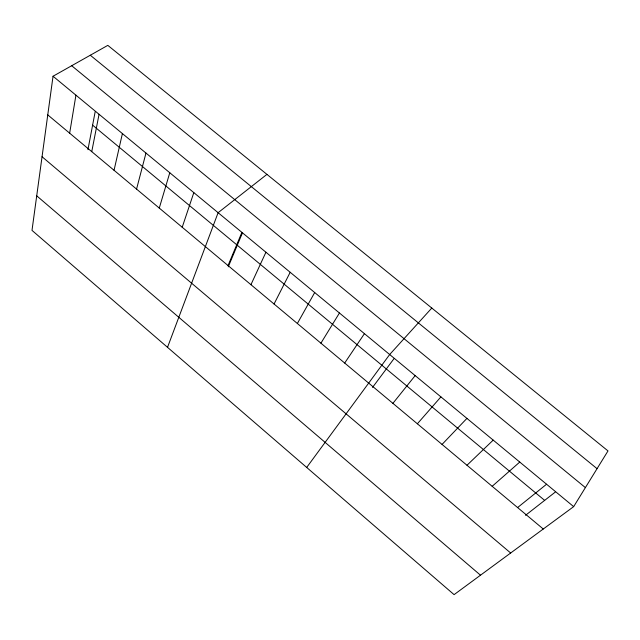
<?xml version="1.0" encoding="UTF-8"?>
<svg xmlns="http://www.w3.org/2000/svg" width="640" height="640" viewBox="0 0 640 640"><rect width="100%" height="100%" fill="white"/><g stroke="black" fill="none" stroke-linecap="round" stroke-linejoin="round"><path stroke-width="0.96" d="M53.04 76.24L32 230.384L454.088 594.64L573.664 506.632L608 450.92L107.816 45.36L53.04 76.24L573.664 506.632M69.656 133.184L75.936 95.168M87.936 149.68L95.168 111.728M91.752 151.648L99.056 114.28M114.048 170.288L122.4 133.584M136.56 189.096L145.976 153.072M159.272 208.088L169.784 172.752M182.208 227.256L193.824 192.624M167.52 347.336L218.104 212.696L266.936 174.376M228.048 265.56L241.896 232.368M228.256 266.816L242.264 233.344M250.936 284.696L265.928 252.232M274.048 304.008L290.192 272.288M297.368 323.496L314.696 292.544M320.92 343.176L339.44 313M344.688 363.04L364.432 333.664M306.696 467.448L389.672 354.528L431.8 308.048M372.528 387.424L393.936 358.752M392.904 403.344L415.168 375.6M417.36 423.784L440.912 396.888M442.056 444.424L466.928 418.392M466.992 465.256L493.208 440.12M492.168 486.304L519.752 462.064M517.592 507.552L546.568 484.232M525.52 515.32L555.232 492.12M90.296 55.232L597.056 468.672M71.688 65.728L585.392 487.608M92.608 125.144L544.656 500.376M47.768 114.888L543.264 529.008M42.056 156.744L510.664 553M36.72 195.832L480.504 575.2"/></g></svg>
